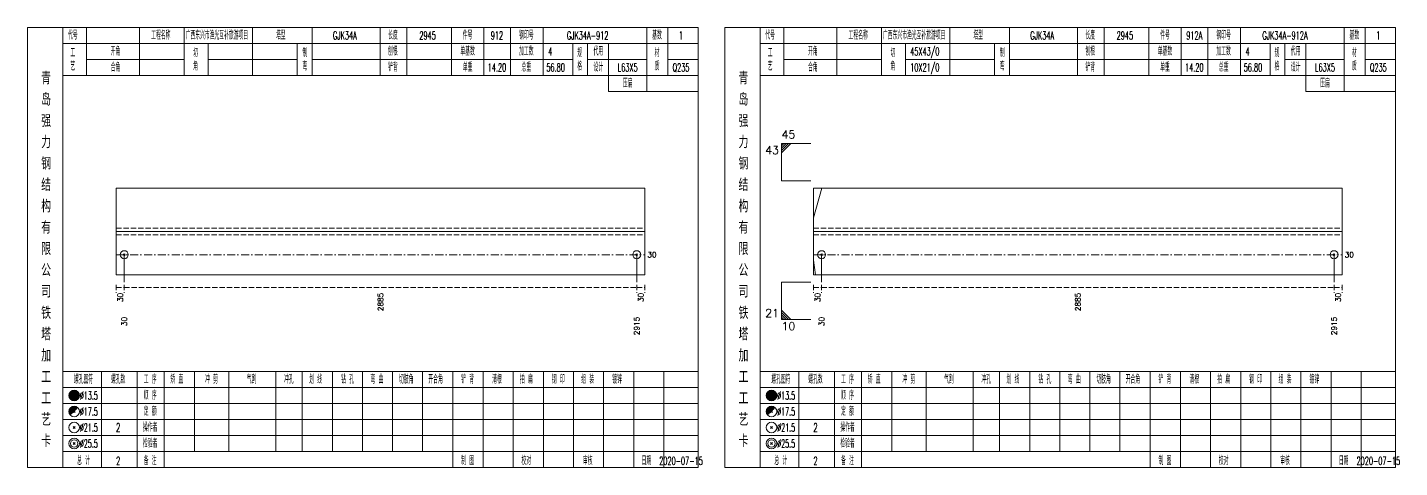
# Model space of a CAD drawing. Extents: x 0 to 2606, y -377 to 6479.
# Drawn here: x 784 to 1299, y 2450 to 2615 of the extents above; entities that cross this region are included whole.
import ezdxf
from ezdxf.enums import TextEntityAlignment as Align

# ---------------------------------------------------------------- set-up
doc = ezdxf.new("R2010")
doc.units = 0
doc.header["$MEASUREMENT"] = 0
doc.linetypes.add('一点画线', pattern=[5.2, 3, -1, 0.2, -1])
doc.linetypes.add('虚线', pattern=[2.75, 2, -0.75])
doc.layers.get('0').update_dxf_attribs({"linetype": 'CONTINUOUS', "lineweight": 25})
doc.layers.add('1', color=7, linetype='CONTINUOUS', lineweight=25)
doc.layers.add('4', color=7, linetype='CONTINUOUS', lineweight=25)
doc.styles.get("Standard").update_dxf_attribs({"font": 'simplex.shx', "width": 0.7, "height": 3, "bigfont": 'gbhzfs.shx'})

msp = doc.modelspace()

# ---------------------------------------------------------------- linework, layer by layer
at = {"color": 7, "linetype": 'Continuous', "lineweight": 13}
for p, q in [((1066.9, 2571.5), (1077.9, 2571.5)), ((1066.9, 2557.5), (1066.9, 2571.5)), ((1067.78, 2571.5), (1066.9, 2570.62)), ((1068.65, 2571.5), (1066.9, 2569.75)), ((1069.53, 2571.5), (1066.9, 2568.88)), ((1070.4, 2571.5), (1066.9, 2568)), ((1066.9, 2557.5), (1077.9, 2557.5)), ((1078.9, 2543.64), (1081.93, 2554.69)), ((820.5, 2529.81), (820.5, 2519.5)), ((1012.6, 2529.81), (1012.6, 2519.5)), ((1078.9, 2527.71), (1079.57, 2522.31)), ((1081.9, 2529.81), (1081.9, 2519.5)), ((1274, 2529.81), (1274, 2519.5)), ((1066.9, 2519.5), (1077.9, 2519.5)), ((1066.9, 2519.5), (1066.9, 2505.5)), ((1070.4, 2505.5), (1066.9, 2509)), ((1069.53, 2505.5), (1066.9, 2508.12)), ((1068.65, 2505.5), (1066.9, 2507.25)), ((1067.78, 2505.5), (1066.9, 2506.38)), ((1066.9, 2505.5), (1077.9, 2505.5))]:
    msp.add_line(p, q, dxfattribs=at)
at = {"color": 7, "linetype": 'Continuous', "lineweight": 18}
for p, q in [((817.5, 2554.69), (817.5, 2522.31)), ((817.5, 2554.69), (1015.6, 2554.69)), ((1015.6, 2554.69), (1015.6, 2522.31)), ((1078.9, 2554.69), (1078.9, 2522.31)), ((1078.9, 2554.69), (1277, 2554.69)), ((1277, 2554.69), (1277, 2522.31)), ((817.5, 2538.5), (1015.6, 2538.5)), ((1078.9, 2538.5), (1277, 2538.5))]:
    msp.add_line(p, q, dxfattribs=at)
at = {"color": 1, "linetype": '虚线', "lineweight": 18}
for p, q in [((817.5, 2539.69), (1015.6, 2539.69)), ((817.5, 2537.31), (1015.6, 2537.31)), ((1078.9, 2539.69), (1277, 2539.69)), ((1078.9, 2537.31), (1277, 2537.31))]:
    msp.add_line(p, q, dxfattribs=at)
at = {"color": 3, "linetype": '一点画线', "lineweight": 13}
for p, q in [((817.5, 2529.81), (1015.6, 2529.81)), ((1078.9, 2529.81), (1277, 2529.81))]:
    msp.add_line(p, q, dxfattribs=at)
at = {"color": 8, "linetype": '虚线', "lineweight": 9}
for p, q in [((817.5, 2518.5), (817.5, 2515.5)), ((817.5, 2517.5), (820.5, 2517.5)), ((820.5, 2518.5), (820.5, 2515.5)), ((820.5, 2518.5), (820.5, 2515.5)), ((820.5, 2517.5), (1012.6, 2517.5)), ((1012.6, 2518.5), (1012.6, 2515.5)), ((1012.6, 2518.5), (1012.6, 2515.5)), ((1012.6, 2517.5), (1015.6, 2517.5)), ((1015.6, 2518.5), (1015.6, 2515.5)), ((1078.9, 2518.5), (1078.9, 2515.5)), ((1078.9, 2517.5), (1081.9, 2517.5)), ((1081.9, 2518.5), (1081.9, 2515.5)), ((1081.9, 2518.5), (1081.9, 2515.5)), ((1081.9, 2517.5), (1274, 2517.5)), ((1274, 2518.5), (1274, 2515.5)), ((1274, 2518.5), (1274, 2515.5)), ((1274, 2517.5), (1277, 2517.5)), ((1277, 2518.5), (1277, 2515.5))]:
    msp.add_line(p, q, dxfattribs=at)
at = {"layer": '1', "color": 7, "linetype": 'Continuous', "lineweight": 13}
for p, q in [((820.2, 2529.51), (820.8, 2530.11)), ((820.8, 2529.51), (820.2, 2530.11)), ((1012.3, 2529.51), (1012.9, 2530.11)), ((1012.9, 2529.51), (1012.3, 2530.11)), ((1081.6, 2529.51), (1082.2, 2530.11)), ((1082.2, 2529.51), (1081.6, 2530.11)), ((1273.7, 2529.51), (1274.3, 2530.11)), ((1274.3, 2529.51), (1273.7, 2530.11))]:
    msp.add_line(p, q, dxfattribs=at)
at = {"layer": '1', "color": 7, "linetype": 'Continuous', "lineweight": 18}
for p, q in [((817.5, 2522.31), (1015.6, 2522.31)), ((1078.9, 2522.31), (1277, 2522.31))]:
    msp.add_line(p, q, dxfattribs=at)
at = {"layer": '1', "color": 7, "linetype": 'Continuous', "lineweight": 13}
for centre in [(820.5, 2529.81), (1012.6, 2529.81), (1081.9, 2529.81), (1274, 2529.81)]:
    msp.add_circle(centre, 1.5, dxfattribs=at)
at = {"layer": '4', "color": 1, "linetype": 'Continuous', "lineweight": 18}
for p, q in [((797.5, 2450), (797.5, 2615)), ((806.4, 2597), (806.4, 2615)), ((826.2, 2597), (826.2, 2615)), ((843, 2597), (843, 2615)), ((868.6, 2597), (868.6, 2615)), ((890.9, 2597), (890.9, 2615)), ((916.4, 2597), (916.4, 2615)), ((926.4, 2597), (926.4, 2615)), ((943.1, 2597), (943.1, 2615)), ((955.3, 2597), (955.3, 2615)), ((965.3, 2597), (965.3, 2615)), ((977.5, 2597), (977.5, 2615)), ((1016.4, 2591), (1016.4, 2615)), ((1024.2, 2597), (1024.2, 2615)), ((1058.9, 2450), (1058.9, 2615)), ((1067.8, 2597), (1067.8, 2615)), ((1087.6, 2597), (1087.6, 2615)), ((1104.4, 2597), (1104.4, 2615)), ((1130, 2597), (1130, 2615)), ((1152.3, 2597), (1152.3, 2615)), ((1177.8, 2597), (1177.8, 2615)), ((1187.8, 2597), (1187.8, 2615)), ((1204.5, 2597), (1204.5, 2615)), ((1216.7, 2597), (1216.7, 2615)), ((1226.7, 2597), (1226.7, 2615)), ((1238.9, 2597), (1238.9, 2615)), ((1277.8, 2591), (1277.8, 2615)), ((1285.6, 2597), (1285.6, 2615)), ((797.5, 2609), (1035.6, 2609)), ((852, 2597), (852, 2609)), ((885.3, 2597), (885.3, 2609)), ((988.6, 2597), (988.6, 2609)), ((994.2, 2597), (994.2, 2609)), ((1002, 2591), (1002, 2609)), ((1058.9, 2609), (1297, 2609)), ((1113.4, 2597), (1113.4, 2609)), ((1146.7, 2597), (1146.7, 2609)), ((1250, 2597), (1250, 2609)), ((1255.6, 2597), (1255.6, 2609)), ((1263.4, 2591), (1263.4, 2609)), ((806.4, 2603), (843, 2603)), ((852, 2603), (885.3, 2603)), ((890.9, 2603), (988.6, 2603)), ((994.2, 2603), (1016.4, 2603)), ((1024.2, 2603), (1035.6, 2603)), ((1067.8, 2603), (1104.4, 2603)), ((1113.4, 2603), (1146.7, 2603)), ((1152.3, 2603), (1250, 2603)), ((1255.6, 2603), (1277.8, 2603)), ((1285.6, 2603), (1297, 2603)), ((797.5, 2597), (1035.6, 2597)), ((1058.9, 2597), (1297, 2597)), ((1002, 2591), (1035.6, 2591)), ((1263.4, 2591), (1297, 2591)), ((797.5, 2486), (1035.6, 2486)), ((812, 2450), (812, 2486)), ((825.3, 2450), (825.3, 2486)), ((835.4, 2450), (835.4, 2486)), ((846.8, 2456), (846.8, 2486)), ((859.7, 2456), (859.7, 2486)), ((877.3, 2456), (877.3, 2486)), ((887.2, 2456), (887.2, 2486)), ((898.5, 2456), (898.5, 2486)), ((909.8, 2456), (909.8, 2486)), ((921.1, 2456), (921.1, 2486)), ((932.3, 2456), (932.3, 2486)), ((943.7, 2456), (943.7, 2486)), ((955, 2456), (955, 2486)), ((966.3, 2456), (966.3, 2486)), ((977.6, 2456), (977.6, 2486)), ((988.9, 2456), (988.9, 2486)), ((1000.2, 2456), (1000.2, 2486)), ((1011.5, 2456), (1011.5, 2486)), ((1022.8, 2456), (1022.8, 2486)), ((1058.9, 2486), (1297, 2486)), ((1073.4, 2450), (1073.4, 2486)), ((1086.7, 2450), (1086.7, 2486)), ((1096.8, 2450), (1096.8, 2486)), ((1108.2, 2456), (1108.2, 2486)), ((1121.1, 2456), (1121.1, 2486)), ((1138.7, 2456), (1138.7, 2486)), ((1148.6, 2456), (1148.6, 2486)), ((1159.9, 2456), (1159.9, 2486)), ((1171.2, 2456), (1171.2, 2486)), ((1182.5, 2456), (1182.5, 2486)), ((1193.7, 2456), (1193.7, 2486)), ((1205.1, 2456), (1205.1, 2486)), ((1216.4, 2456), (1216.4, 2486)), ((1227.7, 2456), (1227.7, 2486)), ((1239, 2456), (1239, 2486)), ((1250.3, 2456), (1250.3, 2486)), ((1261.6, 2456), (1261.6, 2486)), ((1272.9, 2456), (1272.9, 2486)), ((1284.2, 2456), (1284.2, 2486)), ((797.5, 2480), (1035.6, 2480)), ((1058.9, 2480), (1297, 2480)), ((797.5, 2474), (1035.6, 2474)), ((1058.9, 2474), (1297, 2474)), ((797.5, 2468), (1035.6, 2468)), ((1058.9, 2468), (1297, 2468)), ((797.5, 2462), (1035.6, 2462)), ((1058.9, 2462), (1297, 2462)), ((797.5, 2456), (1035.6, 2456)), ((943.7, 2450), (943.7, 2456)), ((955, 2450), (955, 2456)), ((966.3, 2450), (966.3, 2456)), ((977.6, 2450), (977.6, 2456)), ((988.9, 2450), (988.9, 2456)), ((1000.2, 2450), (1000.2, 2456)), ((1011.5, 2450), (1011.5, 2456)), ((1022.8, 2450), (1022.8, 2456)), ((1058.9, 2456), (1297, 2456)), ((1205.1, 2450), (1205.1, 2456)), ((1216.4, 2450), (1216.4, 2456)), ((1227.7, 2450), (1227.7, 2456)), ((1239, 2450), (1239, 2456)), ((1250.3, 2450), (1250.3, 2456)), ((1261.6, 2450), (1261.6, 2456)), ((1272.9, 2450), (1272.9, 2456)), ((1284.2, 2450), (1284.2, 2456))]:
    msp.add_line(p, q, dxfattribs=at)
at = {"layer": '4', "color": 7, "linetype": 'Continuous', "lineweight": 13}
for p, q in [((801.5, 2476.8), (801.9, 2477.2)), ((801.9, 2476.8), (801.5, 2477.2)), ((1062.9, 2476.8), (1063.3, 2477.2)), ((1063.3, 2476.8), (1062.9, 2477.2)), ((801.3, 2464.6), (802.1, 2465.4)), ((802.1, 2464.6), (801.3, 2465.4)), ((1062.7, 2464.6), (1063.5, 2465.4)), ((1063.5, 2464.6), (1062.7, 2465.4)), ((801.3, 2458.6), (802.1, 2459.4)), ((802.1, 2458.6), (801.3, 2459.4)), ((1062.7, 2458.6), (1063.5, 2459.4)), ((1063.5, 2458.6), (1062.7, 2459.4))]:
    msp.add_line(p, q, dxfattribs=at)
at = {"layer": '4', "color": 7, "linetype": 'Continuous', "lineweight": 0}
for p, q in [((801.3, 2470.6), (802.1, 2471.4)), ((801.3, 2471.4), (802.1, 2470.6)), ((1062.7, 2470.6), (1063.5, 2471.4)), ((1062.7, 2471.4), (1063.5, 2470.6))]:
    msp.add_line(p, q, dxfattribs=at)
at = {"layer": '4', "color": 1, "linetype": 'Continuous', "lineweight": 18}
for points in [[(784.2, 2615), (784.2, 2450), (1035.6, 2450), (1035.6, 2615)], [(1045.6, 2615), (1045.6, 2450), (1297, 2450), (1297, 2615)]]:
    msp.add_lwpolyline(points, close=True, dxfattribs=at)
at = {"layer": '4', "color": 7, "linetype": 'Continuous', "lineweight": 13}
for centre, radius in [((801.7, 2477), 2), ((801.7, 2477), 1.8), ((801.7, 2477), 1.6), ((801.7, 2477), 1.4), ((801.7, 2477), 1.2), ((801.7, 2477), 1), ((801.7, 2477), 0.8), ((801.7, 2477), 0.6), ((801.7, 2477), 0.4), ((801.7, 2477), 0.2), ((1063.1, 2477), 2), ((1063.1, 2477), 1.8), ((1063.1, 2477), 1.6), ((1063.1, 2477), 1.4), ((1063.1, 2477), 1.2), ((1063.1, 2477), 1), ((1063.1, 2477), 0.8), ((1063.1, 2477), 0.6), ((1063.1, 2477), 0.4), ((1063.1, 2477), 0.2), ((801.7, 2471), 2), ((1063.1, 2471), 2), ((801.7, 2465), 2), ((1063.1, 2465), 2), ((801.7, 2459), 2), ((801.7, 2459), 1.4), ((1063.1, 2459), 2), ((1063.1, 2459), 1.4)]:
    msp.add_circle(centre, radius, dxfattribs=at)
for centre, radius in [((801.7, 2471), 1.8), ((801.7, 2471), 1.6), ((801.7, 2471), 1.4), ((801.7, 2471), 1.2), ((801.7, 2471), 1), ((801.7, 2471), 0.8), ((801.7, 2471), 0.6), ((801.7, 2471), 0.4), ((801.7, 2471), 0.2), ((1063.1, 2471), 1.8), ((1063.1, 2471), 1.6), ((1063.1, 2471), 1.4), ((1063.1, 2471), 1.2), ((1063.1, 2471), 1), ((1063.1, 2471), 0.8), ((1063.1, 2471), 0.6), ((1063.1, 2471), 0.4), ((1063.1, 2471), 0.2)]:
    msp.add_arc(centre, radius, 45, 225, dxfattribs=at)

# ---------------------------------------------------------------- texts
at = {"color": 7, "linetype": 'Continuous', "lineweight": 13}
msp.add_text('45', height=3, dxfattribs=at).set_placement((1066.9, 2572.5), align=Align.BOTTOM_LEFT)
msp.add_text('43', height=3, dxfattribs=at).set_placement((1065.9, 2570.5), align=Align.TOP_RIGHT)
for p in [(1016.6, 2529.81), (1278, 2529.81)]:
    msp.add_text('30', height=2, dxfattribs=at).set_placement(p, align=Align.MIDDLE_LEFT)
at = {"color": 8, "linetype": 'Continuous', "lineweight": 9}
for s, p in [('30', (819, 2515.5)), ('2885', (916.55, 2515.5)), ('30', (1014.1, 2515.5)), ('30', (1080.4, 2515.5)), ('2885', (1177.95, 2515.5)), ('30', (1275.5, 2515.5))]:
    msp.add_text(s, height=2, rotation=90, dxfattribs=at).set_placement(p, align=Align.MIDDLE_RIGHT)
at = {"color": 7, "linetype": 'Continuous', "lineweight": 13}
msp.add_text('21', height=3, dxfattribs=at).set_placement((1065.9, 2505.5), align=Align.BOTTOM_RIGHT)
msp.add_text('10', height=3, dxfattribs=at).set_placement((1066.9, 2504.5), align=Align.TOP_LEFT)
at = {"layer": '1', "color": 7, "linetype": 'Continuous', "lineweight": 13}
for s, p in [('30', (820.5, 2506.5)), ('2915', (1012.6, 2506.5)), ('30', (1081.9, 2506.5)), ('2915', (1274, 2506.5))]:
    msp.add_text(s, height=2, rotation=90, dxfattribs=at).set_placement(p, align=Align.MIDDLE_RIGHT)
at = {"layer": '4', "color": 1, "linetype": 'Continuous', "lineweight": 13}
for s, height, width, p in [('代号', 3, 0.6, (801.2, 2612)), ('工程名称', 3, 0.6, (834.2, 2612)), ('广西东兴市渔光互补旅游项目', 3, 0.6, (855.2, 2612)), ('塔型', 3, 0.6, (879.2, 2612)), ('GJK34A', 3, 0.6, (903.2, 2612)), ('长度', 3, 0.6, (921.2, 2612)), ('2945', 3, 0.6, (934.2, 2612)), ('件号', 3, 0.6, (949.2, 2612)), ('912', 3, 0.6, (960.2, 2612)), ('钢印号', 3, 0.6, (971.2, 2612)), ('GJK34A-912', 3, 0.6, (994.2, 2612)), ('基数', 3, 0.6, (1020.2, 2612)), ('1', 3, 0.6, (1029.2, 2612)), ('代号', 3, 0.6, (1062.6, 2612)), ('工程名称', 3, 0.6, (1095.6, 2612)), ('广西东兴市渔光互补旅游项目', 3, 0.6, (1116.6, 2612)), ('塔型', 3, 0.6, (1140.6, 2612)), ('GJK34A', 3, 0.6, (1164.6, 2612)), ('长度', 3, 0.6, (1182.6, 2612)), ('2945', 3, 0.6, (1195.6, 2612)), ('件号', 3, 0.6, (1210.6, 2612)), ('912A', 3, 0.6, (1221.6, 2612)), ('钢印号', 3, 0.6, (1232.6, 2612)), ('GJK34A-912A', 3, 0.6, (1255.6, 2612)), ('基数', 3, 0.6, (1281.6, 2612)), ('1', 3, 0.6, (1290.6, 2612)), ('开角', 3, 0.6, (817.2, 2606)), ('刨根', 3, 0.6, (921.2, 2606)), ('单基数', 3, 0.6, (949.2, 2606)), ('加工数', 3, 0.6, (971.2, 2606)), ('代用', 3, 0.6, (998.2, 2606)), ('开角', 3, 0.6, (1078.6, 2606)), ('45X43/0', 3, 0.6, (1120.6, 2606)), ('刨根', 3, 0.6, (1182.6, 2606)), ('单基数', 3, 0.6, (1210.6, 2606)), ('加工数', 3, 0.6, (1232.6, 2606)), ('代用', 3, 0.6, (1259.6, 2606)), ('工', 3, 0.6, (801.2, 2605.4)), ('切', 3, 0.6, (847.2, 2605.4)), ('制', 3, 0.6, (888.2, 2605.4)), ('4', 3, 0.6, (980.2, 2606)), ('规', 3, 0.6, (991.2, 2605.4)), ('材', 3, 0.6, (1020.2, 2605.4)), ('工', 3, 0.6, (1062.6, 2605.4)), ('切', 3, 0.6, (1108.6, 2605.4)), ('制', 3, 0.6, (1149.6, 2605.4)), ('4', 3, 0.6, (1241.6, 2606)), ('规', 3, 0.6, (1252.6, 2605.4)), ('材', 3, 0.6, (1281.6, 2605.4)), ('青', 4.6, 0.8, (791.2, 2596)), ('艺', 3, 0.6, (801.2, 2600.4)), ('合角', 3, 0.6, (817.2, 2600)), ('角', 3, 0.6, (847.2, 2600.4)), ('弯', 3, 0.6, (888.2, 2600.4)), ('铲背', 3, 0.6, (921.2, 2600)), ('单重', 3, 0.6, (949.2, 2600)), ('14.20', 3, 0.6, (960.2, 2600)), ('总重', 3, 0.6, (971.2, 2600)), ('56.80', 3, 0.6, (982.2, 2600)), ('格', 3, 0.6, (991.2, 2600.4)), ('设计', 3, 0.6, (998.2, 2600)), ('L63X5', 3, 0.6, (1009.2, 2600)), ('质', 3, 0.6, (1020.2, 2600.4)), ('Q235', 3, 0.6, (1029.2, 2600)), ('青', 4.6, 0.8, (1052.6, 2596)), ('艺', 3, 0.6, (1062.6, 2600.4)), ('合角', 3, 0.6, (1078.6, 2600)), ('角', 3, 0.6, (1108.6, 2600.4)), ('10X21/0', 3, 0.6, (1120.6, 2600)), ('弯', 3, 0.6, (1149.6, 2600.4)), ('铲背', 3, 0.6, (1182.6, 2600)), ('单重', 3, 0.6, (1210.6, 2600)), ('14.20', 3, 0.6, (1221.6, 2600)), ('总重', 3, 0.6, (1232.6, 2600)), ('56.80', 3, 0.6, (1243.6, 2600)), ('格', 3, 0.6, (1252.6, 2600.4)), ('设计', 3, 0.6, (1259.6, 2600)), ('L63X5', 3, 0.6, (1270.6, 2600)), ('质', 3, 0.6, (1281.6, 2600.4)), ('Q235', 3, 0.6, (1290.6, 2600)), ('压扁', 3, 0.6, (1009.2, 2594)), ('压扁', 3, 0.6, (1270.6, 2594)), ('岛', 4.6, 0.8, (791.2, 2588)), ('岛', 4.6, 0.8, (1052.6, 2588)), ('强', 4.6, 0.8, (791.2, 2580)), ('强', 4.6, 0.8, (1052.6, 2580)), ('力', 4.6, 0.8, (791.2, 2572)), ('力', 4.6, 0.8, (1052.6, 2572)), ('钢', 4.6, 0.8, (791.2, 2564)), ('钢', 4.6, 0.8, (1052.6, 2564)), ('结', 4.6, 0.8, (791.2, 2556)), ('结', 4.6, 0.8, (1052.6, 2556)), ('构', 4.6, 0.8, (791.2, 2548)), ('构', 4.6, 0.8, (1052.6, 2548)), ('有', 4.6, 0.8, (791.2, 2540)), ('有', 4.6, 0.8, (1052.6, 2540)), ('限', 4.6, 0.8, (791.2, 2532)), ('限', 4.6, 0.8, (1052.6, 2532)), ('公', 4.6, 0.8, (791.2, 2524)), ('公', 4.6, 0.8, (1052.6, 2524)), ('司', 4.6, 0.8, (791.2, 2516)), ('司', 4.6, 0.8, (1052.6, 2516)), ('铁', 4.6, 0.8, (791.2, 2508)), ('铁', 4.6, 0.8, (1052.6, 2508)), ('塔', 4.6, 0.8, (791.2, 2500)), ('塔', 4.6, 0.8, (1052.6, 2500)), ('加', 4.6, 0.8, (791.2, 2492)), ('加', 4.6, 0.8, (1052.6, 2492)), ('工', 4.6, 0.8, (791.2, 2484)), ('螺孔图符', 3, 0.6, (805.2, 2483)), ('螺孔数', 3, 0.6, (818.2, 2483)), ('工 序', 3, 0.6, (830.2, 2483)), ('矫 直', 3, 0.6, (840.2, 2483)), ('冲 剪', 3, 0.6, (853.2, 2483)), ('气割', 3, 0.6, (868.2, 2483)), ('冲孔', 3, 0.6, (882.2, 2483)), ('划 线', 3, 0.6, (892.2, 2483)), ('钻 孔', 3, 0.6, (904.2, 2483)), ('弯 曲', 3, 0.6, (915.2, 2483)), ('切肢角', 3, 0.6, (926.2, 2483)), ('开合角', 3, 0.6, (937.2, 2483)), ('铲 背', 3, 0.6, (949.2, 2483)), ('清根', 3, 0.6, (960.2, 2483)), ('拍 扁', 3, 0.6, (971.2, 2483)), ('钢 印', 3, 0.6, (983.2, 2483)), ('组 装', 3, 0.6, (994.2, 2483)), ('镀锌', 3, 0.6, (1005.2, 2483)), ('工', 4.6, 0.8, (1052.6, 2484)), ('螺孔图符', 3, 0.6, (1066.6, 2483)), ('螺孔数', 3, 0.6, (1079.6, 2483)), ('工 序', 3, 0.6, (1091.6, 2483)), ('矫 直', 3, 0.6, (1101.6, 2483)), ('冲 剪', 3, 0.6, (1114.6, 2483)), ('气割', 3, 0.6, (1129.6, 2483)), ('冲孔', 3, 0.6, (1143.6, 2483)), ('划 线', 3, 0.6, (1153.6, 2483)), ('钻 孔', 3, 0.6, (1165.6, 2483)), ('弯 曲', 3, 0.6, (1176.6, 2483)), ('切肢角', 3, 0.6, (1187.6, 2483)), ('开合角', 3, 0.6, (1198.6, 2483)), ('铲 背', 3, 0.6, (1210.6, 2483)), ('清根', 3, 0.6, (1221.6, 2483)), ('拍 扁', 3, 0.6, (1232.6, 2483)), ('钢 印', 3, 0.6, (1244.6, 2483)), ('组 装', 3, 0.6, (1255.6, 2483)), ('镀锌', 3, 0.6, (1266.6, 2483)), ('工', 4.6, 0.8, (791.2, 2476)), ('%%C13.5', 3, 0.5, (807.2, 2477)), ('顺 序', 3, 0.6, (830.2, 2477)), ('工', 4.6, 0.8, (1052.6, 2476)), ('%%C13.5', 3, 0.5, (1068.6, 2477)), ('顺 序', 3, 0.6, (1091.6, 2477)), ('艺', 4.6, 0.8, (791.2, 2468)), ('%%C17.5', 3, 0.5, (807.2, 2471)), ('定 额', 3, 0.6, (830.2, 2471)), ('艺', 4.6, 0.8, (1052.6, 2468)), ('%%C17.5', 3, 0.5, (1068.6, 2471)), ('定 额', 3, 0.6, (1091.6, 2471)), ('%%C21.5', 3, 0.5, (807.2, 2465)), ('2', 3.2, 0.6, (818.2, 2465)), ('操作者', 3, 0.6, (830.2, 2465)), ('%%C21.5', 3, 0.5, (1068.6, 2465)), ('2', 3.2, 0.6, (1079.6, 2465)), ('操作者', 3, 0.6, (1091.6, 2465)), ('卡', 4.6, 0.8, (791.2, 2460)), ('%%C25.5', 3, 0.5, (807.2, 2459)), ('检验者', 3, 0.6, (830.2, 2459)), ('卡', 4.6, 0.8, (1052.6, 2460)), ('%%C25.5', 3, 0.5, (1068.6, 2459)), ('检验者', 3, 0.6, (1091.6, 2459)), ('总 计', 3, 0.6, (805.2, 2452.5)), ('2', 3, 0.6, (818.2, 2452.5)), ('备 注', 3, 0.6, (830.2, 2452.5)), ('制 图', 3, 0.6, (949.2, 2452.5)), ('校对', 3, 0.6, (971.2, 2452.5)), ('审核', 3, 0.6, (994.2, 2452.5)), ('日期', 3, 0.6, (1016.2, 2452.5)), ('2020-07-15', 3, 0.6, (1029.2, 2452.5)), ('总 计', 3, 0.6, (1066.6, 2452.5)), ('2', 3, 0.6, (1079.6, 2452.5)), ('备 注', 3, 0.6, (1091.6, 2452.5)), ('制 图', 3, 0.6, (1210.6, 2452.5)), ('校对', 3, 0.6, (1232.6, 2452.5)), ('审核', 3, 0.6, (1255.6, 2452.5)), ('日期', 3, 0.6, (1277.6, 2452.5)), ('2020-07-15', 3, 0.6, (1290.6, 2452.5))]:
    msp.add_text(s, height=height, dxfattribs=dict(at, width=width)).set_placement(p, align=Align.MIDDLE_CENTER)

doc.saveas('drawing.dxf')
